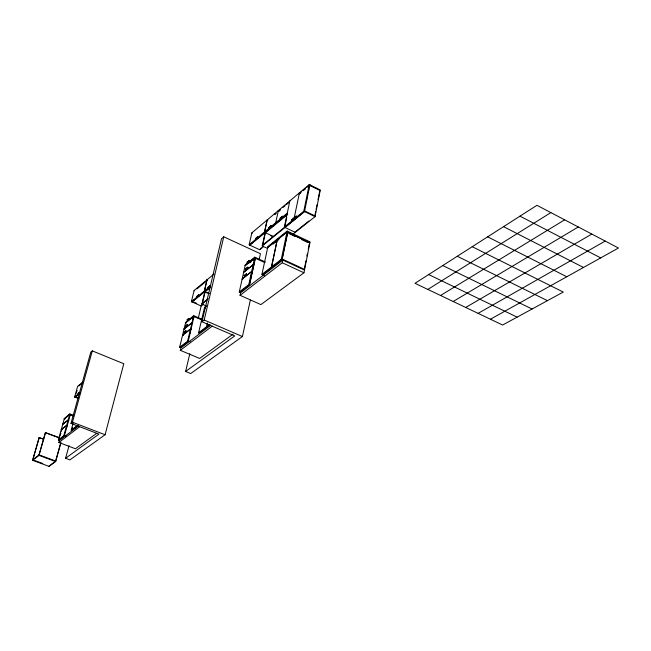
<?xml version="1.0" encoding="UTF-8"?>
<svg xmlns="http://www.w3.org/2000/svg" width="651" height="651" viewBox="0 0 651 651"><rect width="100%" height="100%" fill="white"/><g stroke="black" fill="none" stroke-linecap="round" stroke-linejoin="round"><path stroke-width="0.98" d="M304.391 268.741L305.946 260.896M306.914 255.998L307.296 254.036M308.265 249.13L309.233 244.223M315.702 211.445L314.742 216.335L315.157 216.002L304.644 210.932L304.237 211.266M316.093 209.492L317.053 204.609M318.022 199.719L319.755 190.922M240.064 295.31L282.257 262.752L282.811 260.066L240.634 292.73L240.064 295.31L260.905 304.603L303.952 272.785L309.843 242.929L286.977 232.049L267.699 247.575L261.938 274.38L262.63 274.698M292.926 234.27L315.027 216.661L320.292 189.946L309.925 184.843L306.808 187.455M309.925 184.843L304.513 211.591L262.223 245.972L267.74 248.536M304.481 211.551L285.032 227.37L284.365 227.053L303.805 211.225L309.192 184.624L309.86 184.949M306.418 200.5L306.808 198.547M308.395 190.719L308.794 188.757M296.213 216.099L293.91 218.28L296.213 216.099L296.514 216.645L294.285 218.459L293.585 218.248L291.306 220.412L293.886 218.785L291.672 220.583M295.432 231.732L295.302 232.374L284.975 227.476L285.105 226.833L262.361 245.337M291.306 220.412L293.585 218.248M294.285 218.459L296.587 216.278M286.977 231.829L287.14 231.081L310.039 241.92L309.892 242.66L286.977 231.829L267.569 247.461L267.732 246.729L287.14 231.081M261.938 274.38L281.305 259.342L286.977 232.049M264.404 275.642L262.573 274.803L282.029 259.708L287.693 232.448L287.286 232.781M279.548 238.356L276.952 239.959L279.548 238.356L277.253 240.512L276.553 240.284L274.274 242.424L276.854 240.829L274.657 242.603M284.365 227.053L289.85 200.89M285.122 225.213L286.741 217.475M274.274 242.424L274.738 242.229M280.085 218.378L282.282 216.262L282.575 216.791L280.085 218.378L282.282 216.262M280.443 218.549L282.648 216.433M278.368 210.55L275.682 222.788L276.423 223.033M276.366 223.138L276.878 222.194M278.856 211.453L280.524 209.541L279.019 210.859L278.286 210.623M268.773 227.752L270.922 225.694L271.207 226.214L268.773 227.752L270.922 225.694M269.14 227.923L271.28 225.864M262.573 274.803L262.711 274.128M267.211 219.94L264.591 231.984L265.234 232.285M189.815 353.762L185.616 371.444L190.686 373.544L242.416 336.551L250.35 300.07M259.147 259.651L260.433 253.735L223.749 236.793L221.527 238.722L201.965 321.749L234.751 335.908L185.616 371.444M262.223 245.972L265.315 231.764L275.007 223.741M262.735 245.036L265.413 232.716L273.632 236.573M248.763 284.617L251.62 271.605L252.295 271.906L249.447 284.926L248.763 284.617L239.275 291.99L239.95 292.291M251.652 271.459L253.101 264.859L253.776 265.16L252.328 271.76L251.652 271.459L242.18 278.954L243.637 272.411L253.101 264.859M253.133 264.713L254.574 258.146L255.249 258.455L253.809 265.014L253.133 264.713L243.669 272.264L245.118 265.763L254.574 258.146M254.777 257.169L245.158 264.933L244.996 265.649L254.614 257.902L254.777 257.169L265.445 262.076M251.14 275.918L251.563 273.99M252.409 270.141L252.832 268.212M249.903 244.532L249.764 245.142L259.659 249.724L261.352 247.852M246.517 274.315L246.224 273.778L244.084 275.772L246.517 274.315L244.084 275.772M248.007 267.585L247.714 267.048L245.582 269.058L248.007 267.585L245.582 269.058M249.488 260.896L249.195 260.367L247.063 262.386L249.488 260.896L247.063 262.386M255.485 238.779L257.568 236.777L257.845 237.29L255.485 238.779L257.568 236.777M255.843 238.941L255.566 238.437M287.083 214.212L249.821 245.045L249.178 244.752L251.831 232.871L309.192 184.624M239.275 291.99L242.148 279.1L251.62 271.605M240.04 291.738L239.893 292.397L249.471 284.967L255.322 258.276L254.948 258.577M244.459 275.943L246.599 273.949M245.948 269.229L248.088 267.219M247.437 262.556L249.569 260.538M207.392 322.904L206.489 326.769L207.132 327.046M201.965 321.749L204.202 320.007L223.749 236.793M205.447 289.41L205 291.29L204.324 291.078L207.01 279.816L207.604 280.085M202.388 303.236L205.122 291.721L209.37 293.593M207.905 287.482L209.72 285.732L209.98 286.204L207.905 287.482L209.72 285.732M208.239 287.628L210.053 285.879M199.206 333.092L198.571 332.824L204.455 307.89L206.033 306.637M204.398 291.021L207.075 279.759M198.213 318.396L201.297 305.417L202.843 304.18M206.204 305.937L201.94 304.074L205.374 289.467M196.716 296.612L198.482 294.919L198.734 295.383L196.716 296.612L198.482 294.919M197.05 296.758L198.807 295.058M180.27 347.544L179.643 347.284L187.586 341.214L190.483 329.113L191.109 329.382M183.208 335.411L182.589 335.143L190.515 328.975L191.988 322.831L192.615 323.099M184.713 329.186L184.095 328.918L192.021 322.693L193.485 316.581L194.112 316.85L192.525 318.103M193.681 315.686L185.462 322.75L193.518 316.362L193.681 315.686L201.745 319.169M189.921 333.402L190.385 331.465M179.643 347.284L182.557 335.281L190.483 329.113M182.589 335.143L184.062 329.056L191.988 322.831M184.095 328.918L185.559 322.863L193.485 316.581M180.368 347.024L180.221 347.642L188.229 341.531L193.86 316.939M184.013 332.547L185.82 330.863L186.08 331.351L184.013 332.547L185.82 330.863M185.527 326.297L187.325 324.597L187.594 325.085L185.527 326.297L187.325 324.597M187.032 320.072L188.831 318.372L189.091 318.86L187.032 320.072L188.831 318.372M203.478 304.139L201.167 305.986L191.41 301.616L194.104 290.501L214.057 273.973M184.355 332.694L186.162 331.009M185.869 326.444L187.675 324.751M187.374 320.227L189.172 318.518M233.091 334.126L199.645 358.449L180.335 350.336L180.913 347.935L210.46 325.427M105.071 434.754L123.788 363.738L92.296 350.873L90.79 352.175L70.975 423.378L98.944 434.119L65.58 458.247L69.942 459.875L105.071 434.754L72.473 422.214L70.975 423.378M72.473 422.214L92.296 350.873M77.925 425.681L71.708 430.425L71.203 430.132L73.091 423.337M71.708 430.425L72.562 427.43M65.58 458.247L69.063 445.65M58.899 440.149L58.362 439.946L63.765 435.82L69.673 414.687L70.21 414.899M69.86 413.93L64.189 418.878L69.86 413.93L73.587 415.371M75.182 397.126L74.67 396.931L77.624 386.36L82.856 382.023M66.353 428.146L67.151 425.315M59.005 439.702L58.859 440.231L64.311 436.064L70.267 414.76L72.969 415.802M78.69 398.599L75.142 397.208L75.288 396.703L77.941 397.745M76.257 393.285L77.062 390.405M77.933 393.741C81.619 390.445 76.191 395.995 79.186 392.504M78.226 393.855L79.471 392.618M58.362 439.946L64.262 418.975L69.673 414.687M60.063 435.95L60.852 433.143M61.373 431.263L62.171 428.456M96.511 433.436L75.443 448.759L58.875 442.509L59.453 440.45L78.454 425.974M55.587 461.201L60.755 442.761M43.837 439.173L39.109 437.618L32.55 460.298L49.053 466.376L55.644 461.567L60.958 442.607M49.053 466.376L49.386 465.725M38.938 455.025L45.367 432.646L59.298 437.684M32.55 460.298L38.987 455.391L45.562 432.492M32.892 459.647L39.304 437.472M276.016 213.333L274.527 214.578L275.983 213.414M282.819 207.612L285.122 205.683M286.652 204.398L288.946 202.461M299.037 193.99L301.364 192.029M302.918 190.719L305.254 188.766M303.114 190.621L305.36 188.733M309.388 185.828L309.795 185.486L320.17 190.588M256.592 238.046L257.918 236.94M78.885 385.937L82.636 382.788M249.178 244.752L287.181 213.259M281.867 218.052L287.237 213.609M196.968 288.881L205.366 281.883M249.764 245.142L287.107 214.244M265.047 233.017L287.742 214.252M74.67 396.931L79.894 392.667M191.41 301.616L210.615 285.952M192.094 301.389L193.624 300.144M205.089 290.802L206.652 289.524M192.004 301.877L210.444 286.855M75.142 397.208L79.666 393.481M191.955 301.966L210.436 286.92M210.908 287.01L204.813 291.965L207.36 293.096M296.05 217.922L298.394 216.018M259.659 249.724L263.549 246.574M249.724 262.898L251.302 261.629M252.881 260.359L254.46 259.09M273.127 244.076L274.706 242.807M286.18 233.579L287.677 232.374L282.005 259.668L281.305 259.342M202.079 303.48L208.182 298.589M201.94 304.074L207.278 299.802M295.041 232.041L295.831 231.414M296.221 231.097L308.843 221.031M206.05 305.872L204.349 307.777L205.887 306.556M62.797 424.192L68.209 419.936L68.737 420.147M62.765 424.306L68.176 420.058L68.705 420.261M61.292 429.538L66.695 425.331L67.232 425.534M61.259 429.652L66.662 425.445L67.199 425.648M272.053 266.877L273.615 265.665M280.622 260.221L282.176 259.017L304.619 269.416L304.196 269.726M309.428 243.246L309.843 242.929M71.203 430.132L76.541 426.055L77.143 426.226M198.571 332.824L209.508 324.467M64.246 435.698L66.28 436.227M188.066 341.148L190.214 341.685M199.629 332.311L199.157 333.19L210.151 324.743M58.875 442.509L79.455 426.885M180.335 350.336L212.283 326.086M50.656 464.798L55.791 461.054L39.133 454.878L32.696 459.785L42.779 463.504M427.845 289.426L550.86 212.6M440.572 295.489L564.645 219.826M453.194 301.494L578.291 226.979M465.709 307.451L591.808 234.059M478.119 313.359L605.194 241.073M490.423 319.218L618.45 248.023L536.945 205.309L414.996 283.307L502.621 325.028L563.261 292.055L472.227 246.705M38.987 455.391L55.644 461.567M39.109 437.618L42.738 438.986M45.367 432.646L59.095 437.838M63.765 435.82L64.303 436.024M64.262 418.975L64.791 419.179M69.698 414.516L73.425 415.956M182.557 335.281L183.175 335.542M187.586 341.214L188.212 341.482M184.062 329.056L184.681 329.316M190.515 328.975L191.142 329.243M206.562 326.712L207.205 326.989M192.021 322.693L192.647 322.961M185.559 322.863L186.178 323.124M204.202 320.007L242.416 336.551M193.518 316.362L202.485 320.235M193.941 302.194L196.7 303.399M204.455 307.89L205.081 308.167M194.104 290.501L194.69 290.761M242.148 279.1L242.815 279.401M272.151 267.309L271.459 266.991L277.18 239.942L277.863 240.26M254.614 257.902L264.396 262.394M272.24 267.235L271.548 266.918L277.269 239.869L277.953 240.195M282.029 259.708L304.481 270.1M282.257 262.752L303.952 272.785M251.831 232.871L252.466 233.172M270.523 235.589L272.346 236.443M265.152 232.358L264.509 232.049L267.13 220.005L267.854 220.241M289.06 233.619L295.261 236.549M301.454 239.478L307.654 242.408M294.008 219.2L294.683 219.517M294.594 219.59L293.918 219.273L299.452 192.818L300.111 193.144M428.675 274.559L517.13 317.135M303.805 211.225L315.027 216.661M299.362 192.891L300.03 193.217M442.761 265.551L532.062 309.013M457.271 256.274L547.434 300.656M487.648 236.842L566.793 276.748M503.557 226.662L583.483 267.471M519.978 216.156L600.694 257.902"/></g></svg>
